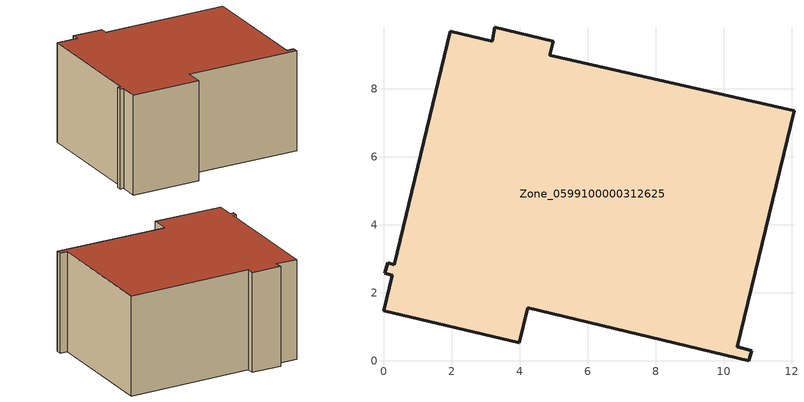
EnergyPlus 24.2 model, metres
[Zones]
Zone_0599100000312625
 floor ground (C_G): 10.83,0.3 10.74,0 4.24,1.56 3.99,0.53 0,1.48 0.25,2.52 0.04,2.57 0.13,2.88 0.32,2.83 1.97,9.69 3.19,9.39 3.27,9.81 4.99,9.4 4.89,8.98 12.07,7.36 10.4,0.41 z0
 wall outside (C_F): 3.99,0.53 4.24,1.56 10.74,0 10.83,0.3 10.4,0.41 12.07,7.36 4.89,8.98 4.99,9.4 3.27,9.81 3.19,9.39 1.97,9.69 0.32,2.83 0.13,2.88 0.04,2.57 0.25,2.52 0,1.48 3.99,0.53 z0:5.89
 roof outside (C_R): 4.24,1.56 10.74,0 10.83,0.3 10.4,0.41 12.07,7.36 4.89,8.98 4.99,9.4 3.27,9.81 3.19,9.39 1.97,9.69 0.32,2.83 0.13,2.88 0.04,2.57 0.25,2.52 0,1.48 3.99,0.53 z5.89
[BUILDING]
Pand.0599100000312625: North Axis=0; Terrain=City; Loads Convergence Tolerance Value=0.04; Temperature Convergence Tolerance Value=0.4; Solar Distribution=FullExterior; Maximum Number of Warmup Days=25; Minimum Number of Warmup Days=1
[Site:Location]
Rotterdam.The.Hague.AP_ZH_NLD Design_Conditions: Latitude=51.96; Longitude=4.45; Time Zone=1; Elevation=-4.5
[SITE:GROUNDTEMPERATURE:BUILDINGSURFACE]
18, 18, 18, 18, 18, 18, 18, 18, 18, 18, 18, 18
[MATERIAL] Thermal Absorptance=0.9; Solar Absorptance=0.7; Visible Absorptance=0.7
Name | Roughness | Thickness | Conductivity | Density | Specific Heat
G.TC.1992-2005 | MediumSmooth | 0.15 | 0.06 | 540 | 1210
F.TC.1992-2005 | Rough | 0.3 | 0.12 | 1920 | 840
R.TC.1992-2005 | MediumRough | 0.2 | 0.08 | 1500 | 1000
[CONSTRUCTION]
C_G: G.TC.1992-2005
C_F: F.TC.1992-2005
C_R: R.TC.1992-2005
[ZONE]
Zone_0599100000312625: Type=1; Multiplier=1; Ceiling Height=Autocalculate; Volume=Autocalculate; Floor Area=autocalculate; Part of Total Floor Area=Yes
[ZONEINFILTRATION:DESIGNFLOWRATE]
Infil_Zone_0599100000312625: Zone or ZoneList or Space or SpaceList=Zone_0599100000312625; Schedule=AlwaysOn; Design Flow Rate Calculation Method=Flow/Area; Flow Rate per Floor Area=0.0015; Constant Term Coefficient=1; Temperature Term Coefficient=0; Velocity Term Coefficient=0; Velocity Squared Term Coefficient=0
[HVACTEMPLATE:ZONE:IDEALLOADSAIRSYSTEM]
Zone_0599100000312625: Maximum Heating Supply Air Temperature=50; Minimum Cooling Supply Air Temperature=13; Maximum Heating Supply Air Humidity Ratio=0.0156; Minimum Cooling Supply Air Humidity Ratio=0.0077; Heating Limit=NoLimit; Cooling Limit=NoLimit; Dehumidification Control Type=ConstantSensibleHeatRatio; Cooling Sensible Heat Ratio=0.7; Dehumidification Setpoint=60; Humidification Control Type=None; Humidification Setpoint=30; Outdoor Air Method=None; Outdoor Air Flow Rate per Person=0.00944; Outdoor Air Flow Rate per Zone Floor Area=0; Outdoor Air Flow Rate per Zone=0; Demand Controlled Ventilation Type=None; Outdoor Air Economizer Type=NoEconomizer; Heat Recovery Type=None; Sensible Heat Recovery Effectiveness=0.7; Latent Heat Recovery Effectiveness=0.65
[ZONECONTROL:THERMOSTAT]
ThermostatControl_Zone_0599100000312625: Zone or ZoneList=Zone_0599100000312625; Control Type Schedule=DualSetpointControlType; Control 1=Thermostat_Zone_0599100000312625; Temperature Difference Between Cutout And Setpoint=0
[THERMOSTATSETPOINT:DUALSETPOINT]
Thermostat_Zone_0599100000312625: Heating Setpoint Temperature Schedule=HeatingSetpoint_Zone_0599100000312625; Cooling Setpoint Temperature Schedule=CoolingSetpoint_Zone_0599100000312625
[SCHEDULE:COMPACT]
HeatingSetpoint_Zone_0599100000312625: Through: 12/31, For: AllDays, Until: 24:00, 21
CoolingSetpoint_Zone_0599100000312625: Through: 12/31, For: AllDays, Until: 24:00, 24
DualSetpointControlType: Through: 12/31, For: AllDays, Until: 24:00, 4
AlwaysOn: Through: 12/31, For: AllDays, Until: 24:00, 1
